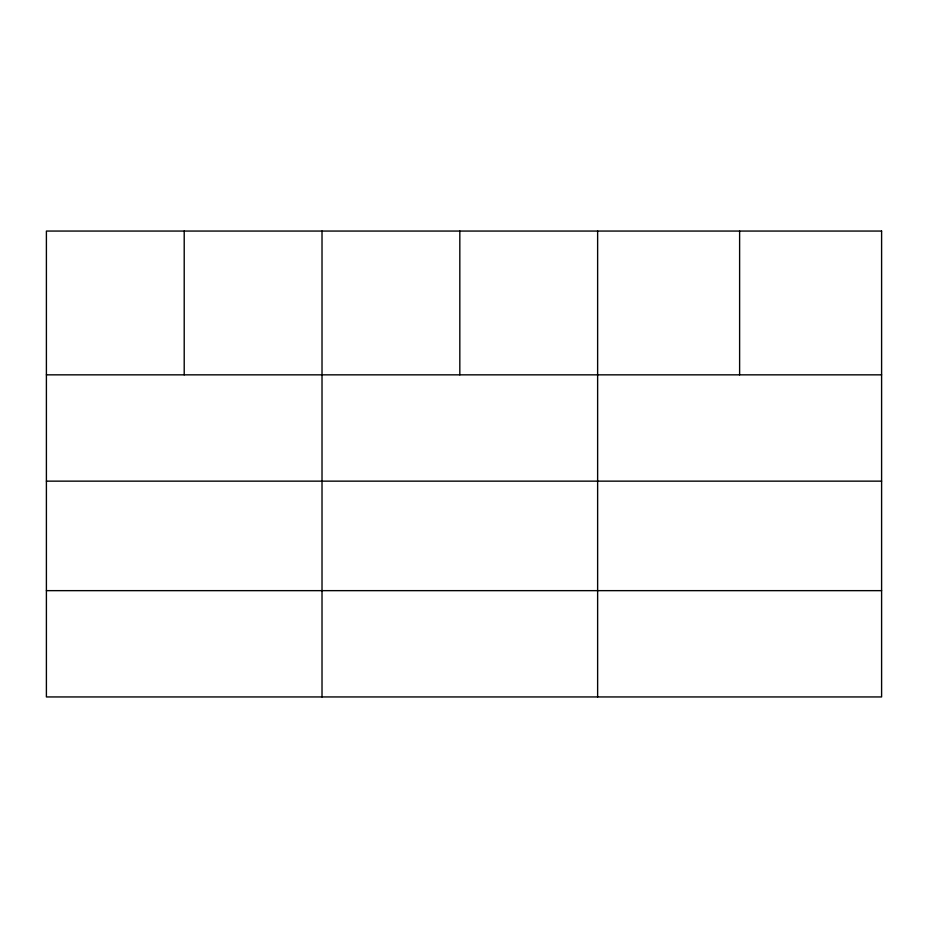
<?xml version="1.0" encoding="UTF-8"?>
<svg xmlns="http://www.w3.org/2000/svg" width="928" height="928" viewBox="0 0 928 928"><rect width="100%" height="100%" fill="white"/><g stroke="black" fill="none" stroke-linecap="round" stroke-linejoin="round"><path stroke-width="1.39" d="M46.4 374.842L881.6 374.842M46.4 481.145L881.6 481.145M46.4 590.649L881.6 590.649M739.616 231.06L739.616 374.842M597.632 231.06L597.632 696.94M459.824 231.06L459.824 374.842M322.016 231.06L322.016 696.94M184.208 231.06L184.208 374.842M881.6 231.06L46.4 231.06L46.4 696.94L881.6 696.94L881.6 231.06"/></g></svg>
